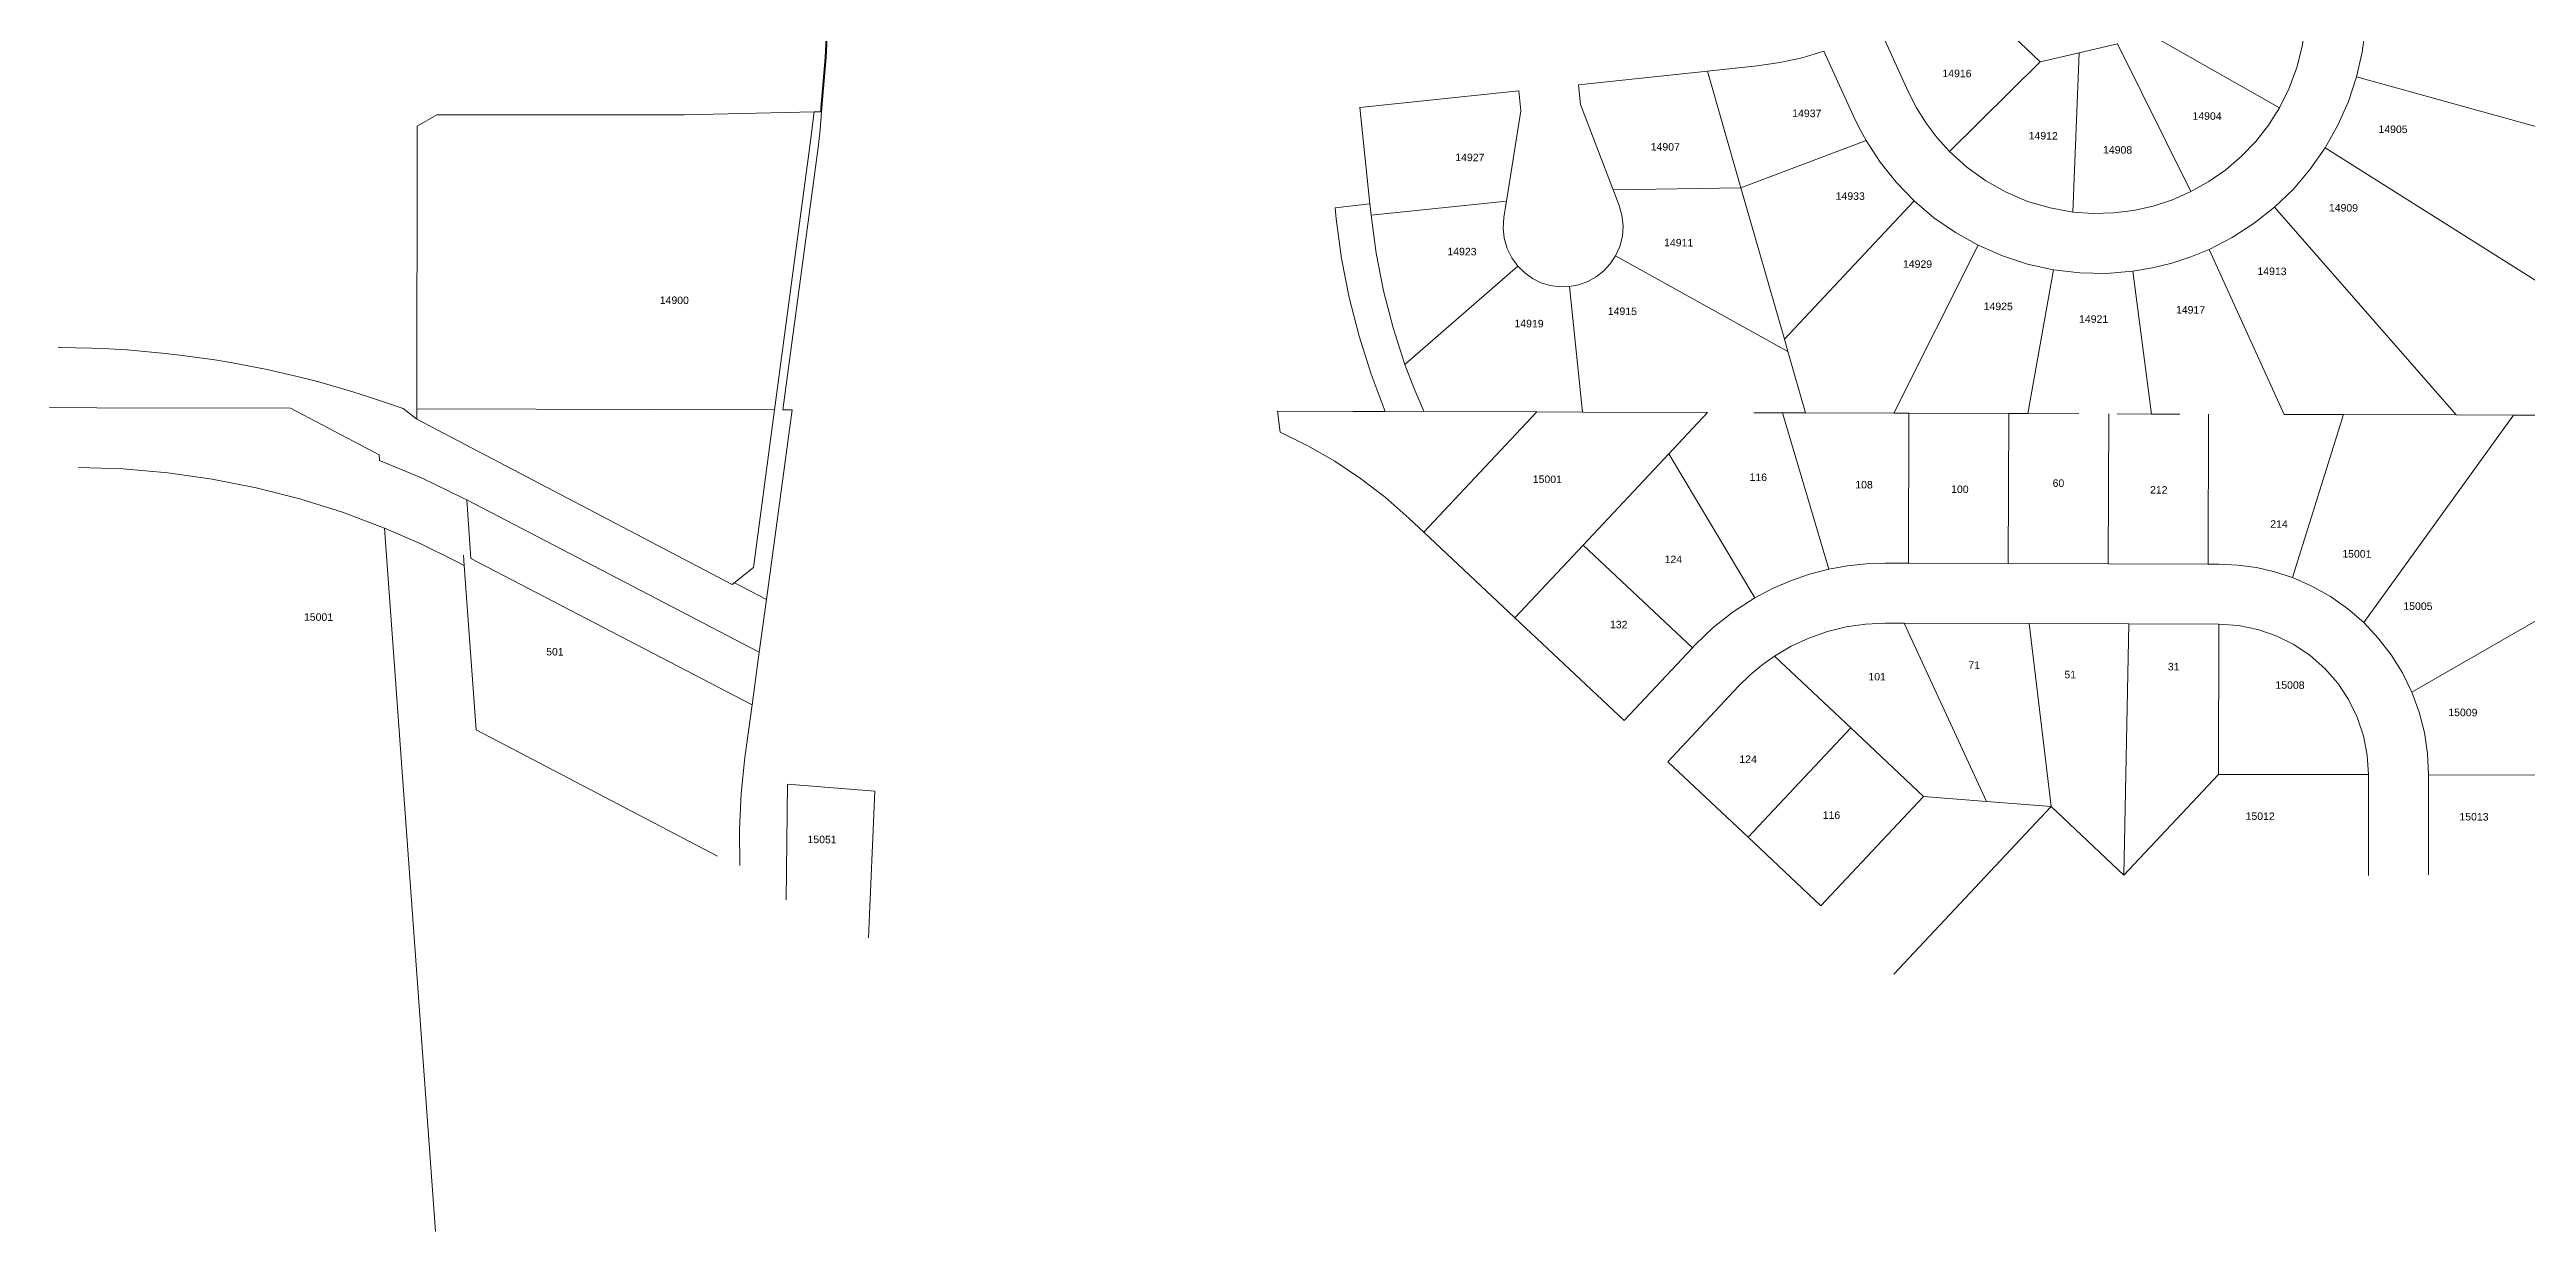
# Model space of a CAD drawing. Header units: feet. Extents: x 2808417 to 2820762, y 948624 to 970780.
# Drawn here: x 2809766 to 2812244, y 959438 to 960620 of the extents above; entities that cross this region are included whole.
import ezdxf
from ezdxf.enums import TextEntityAlignment as Align

# ---------------------------------------------------------------- set-up
doc = ezdxf.new("R2010")
doc.units = ezdxf.units.FT
doc.header["$LTSCALE"] = 0.015
doc.header["$MEASUREMENT"] = 0
doc.layers.add('Dakota County Addresses', color=7, linetype='Continuous')
doc.layers.add('Dakota County Parcels', color=7, linetype='Continuous')
doc.styles.add('Dimensions 100', font='arial.ttf')

# ---------------------------------------------------------------- blocks, each defined once
blk = doc.blocks.new('ACMAP_ANN_TEMPLATE_Dakota County Addresses')
at = {"layer": 'Dakota County Addresses', "style": 'Dimensions 100'}
blk.add_attdef('DakotaCountyAddress', text='', height=50, dxfattribs=at).set_placement((0, 0), align=Align.CENTER)

msp = doc.modelspace()

# ---------------------------------------------------------------- linework, layer by layer
at = {"layer": 'Dakota County Parcels', "lineweight": 5}
for p, q in [((2811663.7, 960696.6), (2811757.6, 960607.5)), ((2811595.6, 960642.9), (2811625.3, 960577.8)), ((2811840.6, 960650), (2811996.8, 960561.5)), ((2811541, 960618), (2811570.7, 960553)), ((2811757.6, 960607.5), (2811796.6, 960616.4)), ((2811790.3, 960457.1), (2811796.6, 960616.4)), ((2811796.6, 960616.4), (2811834.7, 960625.2)), ((2811834.7, 960625.2), (2811908.3, 960477.6)), ((2811295.4, 960584.5), (2811424.7, 960598.1)), ((2811424.7, 960598.1), (2811474.4, 960603.3)), ((2811458.1, 960481.5), (2811424.7, 960598.1)), ((2811666.7, 960517.7), (2811757.6, 960607.5)), ((2812074.1, 960592.5), (2812261.8, 960540.4)), ((2811076.6, 960561.6), (2811235.7, 960578.3)), ((2811086.8, 960465.2), (2811076.6, 960561.6)), ((2811237.8, 960558.4), (2811235.7, 960578.3)), ((2811297.5, 960564.7), (2811295.4, 960584.5)), ((2811330.2, 960479.3), (2811297.5, 960564.7)), ((2810133.3, 960249.9), (2810133.4, 960542.9)), ((2810133.3, 960249.9), (2810133.4, 960542.9)), ((2810153.2, 960554.3), (2810133.4, 960542.9)), ((2810153.2, 960554.3), (2810133.4, 960542.9)), ((2810401.1, 960554.2), (2810153.2, 960554.3)), ((2810401.1, 960554.2), (2810153.2, 960554.3)), ((2810401.1, 960554.2), (2810530.6, 960557.5)), ((2810530.6, 960557.5), (2810526.7, 960525.6)), ((2811223.5, 960468.1), (2811237.8, 960558.4)), ((2810526.7, 960525.6), (2810491.1, 960259.5)), ((2810499.4, 960259.4), (2810534.6, 960521.6)), ((2811458.1, 960481.5), (2811583.2, 960528.7)), ((2811583.2, 960528.7), (2811583.3, 960528.7)), ((2812042.6, 960521.3), (2812283.5, 960369.7)), ((2811051.9, 960461.5), (2811086.8, 960465.2)), ((2811051.9, 960461.5), (2811053.1, 960450.2)), ((2811087.9, 960453.9), (2811086.8, 960465.2)), ((2811087.9, 960453.9), (2811223.5, 960468.1)), ((2811220.9, 960451.7), (2811223.5, 960468.1)), ((2811330.2, 960479.3), (2811458.1, 960481.5)), ((2811336.2, 960463.8), (2811330.2, 960479.3)), ((2811501.5, 960330), (2811458.1, 960481.5)), ((2811501.5, 960330), (2811631.3, 960468.4)), ((2811992, 960462), (2812173.6, 960254.3)), ((2811332.6, 960413.2), (2811505, 960317.6)), ((2811610.9, 960256), (2811695.3, 960423.9)), ((2811926.6, 960419.8), (2812001.7, 960254.8)), ((2811121.9, 960304.8), (2811234.9, 960403)), ((2811745.2, 960255.6), (2811770.8, 960399.3)), ((2811850.2, 960397.9), (2811869, 960255.2)), ((2811299.6, 960257), (2811286.4, 960382.7)), ((2811505, 960317.6), (2811501.5, 960330)), ((2811505, 960317.6), (2811522.6, 960256.3)), ((2810095.5, 960214.5), (2810006.7, 960260.9)), ((2810119.4, 960260.6), (2810133.3, 960249.9)), ((2810119.4, 960260.6), (2810133.3, 960249.9)), ((2810133.3, 960260.5), (2810491.1, 960259.5)), ((2810133.3, 960249.9), (2810448.7, 960084.7)), ((2810133.3, 960249.9), (2810448.7, 960084.7)), ((2810491.1, 960259.5), (2810469.9, 960101.8)), ((2810508.6, 960259.4), (2810482.9, 960069.8)), ((2810499.4, 960259.4), (2810508.6, 960259.4)), ((2810997, 960237.1), (2810994.3, 960257.9)), ((2811102.1, 960257.6), (2811140.7, 960258)), ((2811140.7, 960258), (2811253.7, 960257.3)), ((2811140.7, 960136.9), (2811253.6, 960257.1)), ((2811253.6, 960257.1), (2811253.7, 960257.3)), ((2811253.7, 960257.3), (2811299.6, 960257)), ((2811299.6, 960257), (2811424.7, 960256.6)), ((2811385.9, 960215.3), (2811424.7, 960256.6)), ((2811470.8, 960256.5), (2811499.7, 960256.4)), ((2811499.7, 960256.4), (2811522.6, 960256.3)), ((2811499.7, 960256.4), (2811546.1, 960100.1)), ((2811522.6, 960256.3), (2811610.9, 960256)), ((2811610.9, 960256), (2811626.1, 960256)), ((2811625.6, 960106), (2811626.1, 960256)), ((2811626.1, 960256), (2811726.1, 960255.7)), ((2811725.6, 960105.7), (2811726.1, 960255.7)), ((2811726.1, 960255.7), (2811745.2, 960255.6)), ((2811745.2, 960255.6), (2811796, 960255.5)), ((2811796, 960255.5), (2811796, 960255.5)), ((2811825.6, 960105.4), (2811826.1, 960255.4)), ((2811834.4, 960255.3), (2811869, 960255.2)), ((2811869, 960255.2), (2811897.1, 960255.1)), ((2811925.6, 960105.1), (2811926, 960255.1)), ((2812001.7, 960254.8), (2812061, 960254.6)), ((2812009.8, 960091.6), (2812061, 960254.6)), ((2812061, 960254.6), (2812173.6, 960254.3)), ((2812081.3, 960046.6), (2812231, 960254.1)), ((2812173.6, 960254.3), (2812231, 960254.1)), ((2812231, 960254.1), (2812298.2, 960253.9)), ((2810095.9, 960208.8), (2810095.5, 960214.5)), ((2811300.3, 960124.2), (2811385.9, 960215.3)), ((2811385.9, 960215.3), (2811471.8, 960071.3)), ((2810179, 960171.4), (2810183.1, 960169.3)), ((2810187.3, 960110.8), (2810183.1, 960169.3)), ((2810183.1, 960169.3), (2810475.7, 960017.2)), ((2810100.8, 960141.2), (2810151.9, 959437.8)), ((2811126.2, 960150.6), (2811140.7, 960136.9)), ((2811140.7, 960136.9), (2811231.8, 960051.3)), ((2811231.8, 960051.3), (2811300.3, 960124.2)), ((2811300.3, 960124.2), (2811409.6, 960021.5)), ((2810180.6, 960103.6), (2810171.5, 960108.4)), ((2810179.9, 960113.9), (2810180.6, 960103.6)), ((2810180.6, 960103.6), (2810192.5, 959939.4)), ((2810187.3, 960110.8), (2810468.6, 959964.5)), ((2810469.9, 960101.8), (2810448.7, 960084.7)), ((2811602.4, 960106.1), (2811625.6, 960106)), ((2811625.6, 960106), (2811725.6, 960105.7)), ((2811725.6, 960105.7), (2811825.6, 960105.4)), ((2811825.6, 960105.4), (2811925.6, 960105.1)), ((2811925.6, 960105.1), (2811936.5, 960105)), ((2810450.9, 960086.4), (2810482.9, 960069.8)), ((2810475.7, 960017.2), (2810482.9, 960069.8)), ((2812129.3, 959977.2), (2812297.9, 960073.9)), ((2811231.8, 960051.3), (2811341.1, 959948.6)), ((2811602.3, 960046.1), (2811621.3, 960046)), ((2811621.3, 960046), (2811703.6, 959867.8)), ((2811621.3, 960046), (2811746.3, 960045.6)), ((2811746.3, 960045.6), (2811768.4, 959862.6)), ((2811746.3, 960045.6), (2811846.3, 960045.3)), ((2811841.3, 959794.2), (2811846.3, 960045.3)), ((2811846.3, 960045.3), (2811936.3, 960045)), ((2811935.9, 959894.8), (2811936.3, 960045)), ((2810468.6, 959964.5), (2810475.7, 960017.2)), ((2811341.1, 959948.6), (2811409.6, 960021.5)), ((2811409.6, 960021.5), (2811412, 960024)), ((2811491.5, 960013.1), (2811567.9, 959941.3)), ((2811384.8, 959907.5), (2811455.7, 959983)), ((2810461.4, 959911.7), (2810468.6, 959964.5)), ((2811465.2, 959832), (2811567.9, 959941.3)), ((2811567.9, 959941.3), (2811640.8, 959872.8)), ((2810434, 959813), (2810192.5, 959939.4)), ((2811384.8, 959907.5), (2811465.2, 959832)), ((2811841.3, 959794.2), (2811935.9, 959894.8)), ((2811935.9, 959894.8), (2812086.1, 959894.6)), ((2812085.9, 959793.8), (2812086.1, 959894.6)), ((2812145.9, 959794.5), (2812146.1, 959894.5)), ((2812146.1, 959894.5), (2812296.7, 959894.2)), ((2810504.1, 959885.1), (2810502.6, 959769.5)), ((2810591.5, 959878.1), (2810504.1, 959885.1)), ((2810585.1, 959731.4), (2810591.5, 959878.1)), ((2811538, 959763.5), (2811640.8, 959872.8)), ((2811640.8, 959872.8), (2811703.6, 959867.8)), ((2811703.6, 959867.8), (2811768.4, 959862.6)), ((2811610.9, 959695.1), (2811768.4, 959862.6)), ((2811768.4, 959862.6), (2811841.3, 959794.2)), ((2811465.2, 959832), (2811538, 959763.5))]:
    msp.add_line(p, q, dxfattribs=at)
for points in [[(2810537, 960557.5), (2810541.8, 960611.7), (2810544.5, 960666.1), (2810545, 960720.5), (2810543.4, 960774.9), (2810539.7, 960829.2), (2810533.9, 960883.4), (2810525.9, 960937.2)], [(2810538, 960557.5), (2810542.8, 960611.7), (2810545.5, 960666.1), (2810546, 960720.6), (2810544.4, 960775), (2810540.7, 960829.4), (2810534.9, 960883.5), (2810526.9, 960937.4)], [(2811996.8, 960561.5), (2812006.6, 960581.1), (2812014.2, 960601.6), (2812019.7, 960622.7), (2812022.9, 960644.3), (2812023.9, 960666.1)], [(2812074.1, 960592.5), (2812079.7, 960616.9), (2812082.9, 960641.7), (2812083.9, 960666.6)], [(2811474.4, 960603.3), (2811497, 960606.6), (2811519.2, 960611.5), (2811541, 960618)], [(2812042.6, 960521.3), (2812055.4, 960543.9), (2812065.9, 960567.8), (2812074.1, 960592.5)], [(2811625.3, 960577.8), (2811633.6, 960561.5), (2811643.4, 960545.9), (2811654.4, 960531.3), (2811666.7, 960517.7)], [(2811908.3, 960477.6), (2811926.3, 960487.7), (2811943.2, 960499.5), (2811958.8, 960512.9), (2811973.1, 960527.8), (2811985.8, 960544.1), (2811996.8, 960561.5)], [(2810530.6, 960557.5), (2810537, 960557.5), (2810538, 960557.5)], [(2810534.6, 960521.6), (2810536.9, 960539.4), (2810538, 960557.5)], [(2811570.7, 960553), (2811576.7, 960540.7), (2811583.3, 960528.7)], [(2811583.3, 960528.7), (2811597.3, 960507.1), (2811613.4, 960486.9), (2811631.3, 960468.4)], [(2811666.7, 960517.7), (2811684.1, 960502), (2811703, 960488.3), (2811723.4, 960476.9), (2811744.9, 960467.8), (2811767.3, 960461.2), (2811790.3, 960457.1)], [(2811992, 960462), (2812010.8, 960480.1), (2812027.7, 960499.9), (2812042.6, 960521.3)], [(2811332.6, 960413.2), (2811336.9, 960422.8), (2811339.4, 960432.9), (2811340.1, 960443.4), (2811339, 960453.8), (2811336.2, 960463.8)], [(2811631.3, 960468.4), (2811651.2, 960451.5), (2811672.6, 960436.6), (2811695.3, 960423.9)], [(2811790.3, 960457.1), (2811810.5, 960455.7), (2811830.7, 960456.2), (2811850.8, 960458.7), (2811870.5, 960463.1), (2811889.8, 960469.4), (2811908.3, 960477.6)], [(2811926.6, 960419.8), (2811949.7, 960431.8), (2811971.6, 960445.9), (2811992, 960462)], [(2811053.1, 960450.2), (2811058.5, 960410.7), (2811066.2, 960371.6), (2811076, 960332.9), (2811088, 960294.9), (2811102.1, 960257.6)], [(2811087.9, 960453.9), (2811093, 960415.9), (2811100.4, 960378.3), (2811110.1, 960341.2), (2811121.9, 960304.8)], [(2811220.9, 960451.7), (2811220.2, 960441.3), (2811221.3, 960430.9), (2811224.1, 960420.8), (2811228.7, 960411.4), (2811234.9, 960403)], [(2811286.4, 960382.7), (2811295.8, 960384.4), (2811304.9, 960387.7), (2811313.3, 960392.3), (2811320.8, 960398.2), (2811327.3, 960405.3), (2811332.6, 960413.2)], [(2811695.3, 960423.9), (2811719.6, 960413.2), (2811744.9, 960405), (2811770.8, 960399.3)], [(2811850.2, 960397.9), (2811869.9, 960401.3), (2811889.2, 960406), (2811908.2, 960412.2), (2811926.6, 960419.8)], [(2811234.9, 960403), (2811241.7, 960396.3), (2811249.5, 960390.7), (2811258.2, 960386.5), (2811267.3, 960383.7), (2811276.8, 960382.4), (2811286.4, 960382.7)], [(2811770.8, 960399.3), (2811797.2, 960396.3), (2811823.7, 960395.8), (2811850.2, 960397.9)], [(2810119.4, 960260.6), (2810102.7, 960266.5), (2810085.9, 960272.1), (2810069, 960277.4), (2810052, 960282.4), (2810035, 960287.2), (2810017.8, 960291.6), (2810000.6, 960295.7), (2809983.3, 960299.6), (2809966, 960303.1), (2809948.6, 960306.3), (2809931.1, 960309.2), (2809913.6, 960311.8), (2809896, 960314.1), (2809878.4, 960316.1), (2809860.8, 960317.8), (2809843.2, 960319.2), (2809825.5, 960320.3), (2809807.8, 960321), (2809775.8, 960321.7), (2809774.6, 960321.7)], [(2810119.4, 960260.6), (2810102.7, 960266.5), (2810085.9, 960272.1), (2810069, 960277.4), (2810052, 960282.4), (2810035, 960287.2), (2810017.8, 960291.6), (2810000.6, 960295.7), (2809983.3, 960299.6), (2809966, 960303.1), (2809948.6, 960306.3), (2809931.1, 960309.2), (2809913.6, 960311.8), (2809896, 960314.1), (2809878.4, 960316.1), (2809860.8, 960317.8), (2809843.2, 960319.2), (2809825.5, 960320.3), (2809807.8, 960321), (2809775.8, 960321.7)], [(2811121.9, 960304.8), (2811130.9, 960281.2), (2811140.7, 960258)], [(2810006.7, 960260.9), (2809812.9, 960261.5), (2809765.7, 960261.7)], [(2810994.3, 960257.9), (2811069.9, 960257.7), (2811102.1, 960257.6)], [(2811126.2, 960150.6), (2811102, 960171.9), (2811077.4, 960190.7), (2811051.6, 960207.9), (2811024.8, 960223.4), (2810997, 960237.1)], [(2809794.5, 960201.6), (2809839.4, 960200.3), (2809884.1, 960196.4), (2809928.5, 960190.2), (2809972.5, 960181.5), (2810016, 960170.4), (2810058.8, 960156.9), (2810100.8, 960141.2)], [(2810095.9, 960208.8), (2810138, 960191.3), (2810179, 960171.4)], [(2810171.5, 960108.4), (2810136.5, 960125.6), (2810100.8, 960141.2)], [(2811546.1, 960100.1), (2811526.7, 960095), (2811507.8, 960088.5), (2811489.5, 960080.6), (2811471.8, 960071.3)], [(2811602.4, 960106.1), (2811583.5, 960105.4), (2811564.7, 960103.4), (2811546.1, 960100.1)], [(2812009.8, 960091.6), (2811992, 960097.4), (2811973.8, 960101.6), (2811955.2, 960104.1), (2811936.5, 960105)], [(2812081.3, 960046.6), (2812065.2, 960060.5), (2812047.8, 960072.7), (2812029.3, 960083.1), (2812009.8, 960091.6)], [(2811471.8, 960071.3), (2811450.3, 960057.5), (2811430.4, 960041.7), (2811412, 960024)], [(2811602.3, 960046.1), (2811582.7, 960045.2), (2811563.4, 960042.4), (2811544.5, 960037.7), (2811526, 960031.2), (2811508.3, 960023), (2811491.5, 960013.1)], [(2812086.1, 959894.6), (2812084.8, 959914.1), (2812081, 959933.4), (2812074.8, 959952), (2812066.1, 959969.6), (2812055.2, 959986), (2812042.3, 960000.8), (2812027.6, 960013.8), (2812011.3, 960024.7), (2811993.7, 960033.4), (2811975.1, 960039.8), (2811955.9, 960043.7), (2811936.3, 960045)], [(2812129.3, 959977.2), (2812120, 959996.3), (2812108.8, 960014.3), (2812095.8, 960031.2), (2812081.3, 960046.6)], [(2811491.5, 960013.1), (2811478.8, 960004), (2811466.9, 959993.9), (2811455.7, 959983)], [(2812146.1, 959894.5), (2812145, 959915.7), (2812141.9, 959936.7), (2812136.6, 959957.2), (2812129.3, 959977.2)], [(2810456.4, 959803.6), (2810455.9, 959839.7), (2810457.6, 959875.8), (2810461.4, 959911.7)]]:
    msp.add_lwpolyline(points, dxfattribs=at)

# ---------------------------------------------------------------- block references
at = {"layer": 'Dakota County Addresses', "lineweight": 5, "xscale": 0.15, "yscale": 0.15, "zscale": 0.15, "rotation": 359.5015230000861}
for p, values in [((2811674.2, 960592), {'DakotaCountyAddress': '14916'}), ((2811523.9, 960552.1), {'DakotaCountyAddress': '14937'}), ((2811760.5, 960529.7), {'DakotaCountyAddress': '14912'}), ((2811924.4, 960549.4), {'DakotaCountyAddress': '14904'}), ((2812110.5, 960536.2), {'DakotaCountyAddress': '14905'}), ((2811186.8, 960508), {'DakotaCountyAddress': '14927'}), ((2811382.3, 960518.6), {'DakotaCountyAddress': '14907'}), ((2811834.9, 960515.6), {'DakotaCountyAddress': '14908'}), ((2811567.4, 960469.4), {'DakotaCountyAddress': '14933'}), ((2812060.9, 960457.6), {'DakotaCountyAddress': '14909'}), ((2811178.9, 960413.9), {'DakotaCountyAddress': '14923'}), ((2811395.7, 960422.8), {'DakotaCountyAddress': '14911'}), ((2811634.7, 960401.4), {'DakotaCountyAddress': '14929'}), ((2811989.4, 960394.2), {'DakotaCountyAddress': '14913'}), ((2810390.8, 960365.2), {'DakotaCountyAddress': '14900'}), ((2811715.5, 960359.1), {'DakotaCountyAddress': '14925'}), ((2811907.9, 960355.6), {'DakotaCountyAddress': '14917'}), ((2811246, 960341.9), {'DakotaCountyAddress': '14919'}), ((2811339.4, 960354.2), {'DakotaCountyAddress': '14915'}), ((2811810.9, 960346.4), {'DakotaCountyAddress': '14921'}), ((2811264.3, 960186.2), {'DakotaCountyAddress': '15001'}), ((2811475.4, 960188.2), {'DakotaCountyAddress': '116'}), ((2811775.7, 960182.3), {'DakotaCountyAddress': '60'}), ((2811581.2, 960180.8), {'DakotaCountyAddress': '108'}), ((2811677.1, 960176.2), {'DakotaCountyAddress': '100'}), ((2811876.1, 960175.6), {'DakotaCountyAddress': '212'}), ((2811996.4, 960141.4), {'DakotaCountyAddress': '214'}), ((2812074.3, 960111.6), {'DakotaCountyAddress': '15001'}), ((2811390.4, 960106.1), {'DakotaCountyAddress': '124'}), ((2812135.4, 960059.3), {'DakotaCountyAddress': '15005'}), ((2810034.8, 960048.4), {'DakotaCountyAddress': '15001'}), ((2810034.8, 960048.4), {'DakotaCountyAddress': '15001'}), ((2810034.8, 960048.4), {'DakotaCountyAddress': '15001'}), ((2810034.8, 960048.4), {'DakotaCountyAddress': '15001'}), ((2810034.8, 960048.4), {'DakotaCountyAddress': '15001'}), ((2810034.8, 960048.4), {'DakotaCountyAddress': '15001'}), ((2810034.8, 960048.4), {'DakotaCountyAddress': '15001'}), ((2810034.8, 960048.4), {'DakotaCountyAddress': '15001'}), ((2810034.8, 960048.4), {'DakotaCountyAddress': '15001'}), ((2810034.8, 960048.4), {'DakotaCountyAddress': '15001'}), ((2810034.8, 960048.4), {'DakotaCountyAddress': '15001'}), ((2810034.8, 960048.4), {'DakotaCountyAddress': '15001'}), ((2810034.8, 960048.4), {'DakotaCountyAddress': '15001'}), ((2810034.8, 960048.4), {'DakotaCountyAddress': '15001'}), ((2810034.8, 960048.4), {'DakotaCountyAddress': '15001'}), ((2810034.8, 960048.4), {'DakotaCountyAddress': '15001'}), ((2810034.8, 960048.4), {'DakotaCountyAddress': '15001'}), ((2810034.8, 960048.4), {'DakotaCountyAddress': '15001'}), ((2810034.8, 960048.4), {'DakotaCountyAddress': '15001'}), ((2810034.8, 960048.4), {'DakotaCountyAddress': '15001'}), ((2810034.8, 960048.4), {'DakotaCountyAddress': '15001'}), ((2810034.8, 960048.4), {'DakotaCountyAddress': '15001'}), ((2810034.8, 960048.4), {'DakotaCountyAddress': '15001'}), ((2810034.8, 960048.4), {'DakotaCountyAddress': '15001'}), ((2810034.8, 960048.4), {'DakotaCountyAddress': '15001'}), ((2810034.8, 960048.4), {'DakotaCountyAddress': '15001'}), ((2810034.8, 960048.4), {'DakotaCountyAddress': '15001'}), ((2810034.8, 960048.4), {'DakotaCountyAddress': '15001'}), ((2810034.8, 960048.4), {'DakotaCountyAddress': '15001'}), ((2810034.8, 960048.4), {'DakotaCountyAddress': '15001'}), ((2810034.8, 960048.4), {'DakotaCountyAddress': '15001'}), ((2810034.8, 960048.4), {'DakotaCountyAddress': '15001'}), ((2810034.8, 960048.4), {'DakotaCountyAddress': '15001'}), ((2810034.8, 960048.4), {'DakotaCountyAddress': '15001'}), ((2810034.8, 960048.4), {'DakotaCountyAddress': '15001'}), ((2810034.8, 960048.4), {'DakotaCountyAddress': '15001'}), ((2810034.8, 960048.4), {'DakotaCountyAddress': '15001'}), ((2810034.8, 960048.4), {'DakotaCountyAddress': '15001'}), ((2810034.8, 960048.4), {'DakotaCountyAddress': '15001'}), ((2810034.8, 960048.4), {'DakotaCountyAddress': '15001'}), ((2810034.8, 960048.4), {'DakotaCountyAddress': '15001'}), ((2810034.8, 960048.4), {'DakotaCountyAddress': '15001'}), ((2810034.8, 960048.4), {'DakotaCountyAddress': '15001'}), ((2810034.8, 960048.4), {'DakotaCountyAddress': '15001'}), ((2810034.8, 960048.4), {'DakotaCountyAddress': '15001'}), ((2810034.8, 960048.4), {'DakotaCountyAddress': '15001'}), ((2810034.8, 960048.4), {'DakotaCountyAddress': '15001'}), ((2810034.8, 960048.4), {'DakotaCountyAddress': '15001'}), ((2810034.8, 960048.4), {'DakotaCountyAddress': '15001'}), ((2810034.8, 960048.4), {'DakotaCountyAddress': '15001'}), ((2810034.8, 960048.4), {'DakotaCountyAddress': '15001'}), ((2810034.8, 960048.4), {'DakotaCountyAddress': '15001'}), ((2810034.8, 960048.4), {'DakotaCountyAddress': '15001'}), ((2810034.8, 960048.4), {'DakotaCountyAddress': '15001'}), ((2810034.8, 960048.4), {'DakotaCountyAddress': '15001'}), ((2810034.8, 960048.4), {'DakotaCountyAddress': '15001'}), ((2810034.8, 960048.4), {'DakotaCountyAddress': '15001'}), ((2810034.8, 960048.4), {'DakotaCountyAddress': '15001'}), ((2810034.8, 960048.4), {'DakotaCountyAddress': '15001'}), ((2810034.8, 960048.4), {'DakotaCountyAddress': '15001'}), ((2810034.8, 960048.4), {'DakotaCountyAddress': '15001'}), ((2810034.8, 960048.4), {'DakotaCountyAddress': '15001'}), ((2810034.8, 960048.4), {'DakotaCountyAddress': '15001'}), ((2810034.8, 960048.4), {'DakotaCountyAddress': '15001'}), ((2810034.8, 960048.4), {'DakotaCountyAddress': '15001'}), ((2810034.8, 960048.4), {'DakotaCountyAddress': '15001'}), ((2810034.8, 960048.4), {'DakotaCountyAddress': '15001'}), ((2810034.8, 960048.4), {'DakotaCountyAddress': '15001'}), ((2810034.8, 960048.4), {'DakotaCountyAddress': '15001'}), ((2810034.8, 960048.4), {'DakotaCountyAddress': '15001'}), ((2810034.8, 960048.4), {'DakotaCountyAddress': '15001'}), ((2810034.8, 960048.4), {'DakotaCountyAddress': '15001'}), ((2810034.8, 960048.4), {'DakotaCountyAddress': '15001'}), ((2810034.8, 960048.4), {'DakotaCountyAddress': '15001'}), ((2810034.8, 960048.4), {'DakotaCountyAddress': '15001'}), ((2810034.8, 960048.4), {'DakotaCountyAddress': '15001'}), ((2810034.8, 960048.4), {'DakotaCountyAddress': '15001'}), ((2811335.7, 960040.9), {'DakotaCountyAddress': '132'}), ((2810271.3, 960013.7), {'DakotaCountyAddress': '501'}), ((2811594.3, 959988.8), {'DakotaCountyAddress': '101'}), ((2811691.4, 960000.4), {'DakotaCountyAddress': '71'}), ((2811787.5, 959990.9), {'DakotaCountyAddress': '51'}), ((2811891, 959998.8), {'DakotaCountyAddress': '31'}), ((2812007.4, 959980.4), {'DakotaCountyAddress': '15008'}), ((2812180.4, 959953), {'DakotaCountyAddress': '15009'}), ((2811465.2, 959906.2), {'DakotaCountyAddress': '124'}), ((2811548.6, 959850.3), {'DakotaCountyAddress': '116'}), ((2811977.6, 959849.3), {'DakotaCountyAddress': '15012'}), ((2812191.5, 959848.7), {'DakotaCountyAddress': '15013'}), ((2810538.6, 959826), {'DakotaCountyAddress': '15051'})]:
    msp.add_blockref('ACMAP_ANN_TEMPLATE_Dakota County Addresses', p, dxfattribs=at).add_auto_attribs(values)

doc.saveas('drawing.dxf')
